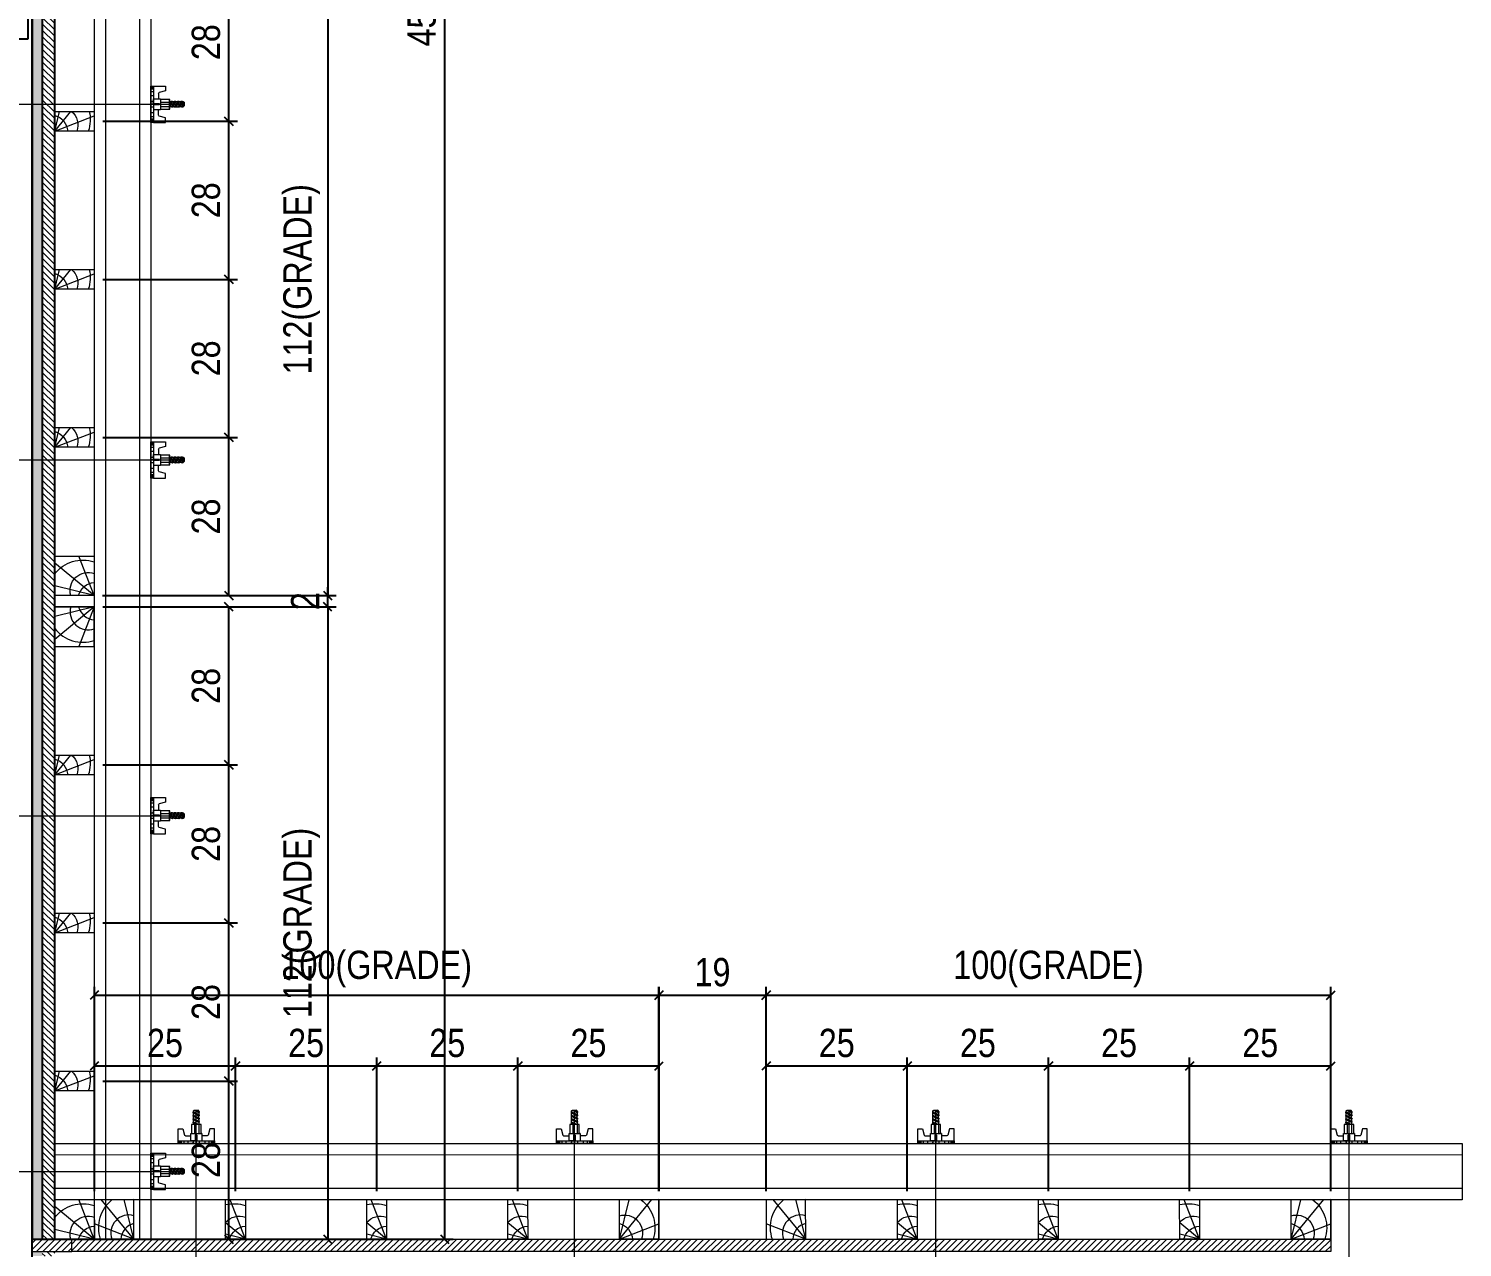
# Model space of a CAD drawing. Extents: x 14400 to 27878, y -21631 to 6985.
# Drawn here: x 27370 to 27878, y -5446 to -5014 of the extents above; entities that cross this region are included whole.
import ezdxf

# ---------------------------------------------------------------- set-up
doc = ezdxf.new("R2010")
doc.units = 0
for name, color, linetype in [('CHAPA', 1, 'Continuous'), ('COTA', 241, 'Continuous'), ('F-PILARES-S', 170, 'Continuous'), ('MEIO_PONT', 93, 'Continuous'), ('SARRAFO', 251, 'Continuous')]:
    doc.layers.add(name, color=color, linetype=linetype)
for name, color, linetype, lineweight in [('Hachura', 251, 'Continuous', 9), ('Madeira', 126, 'Continuous', 18), ('Perfil Metálico', 224, 'Continuous', 18)]:
    doc.layers.add(name, color=color, linetype=linetype, lineweight=lineweight)
doc.styles.add('COTA TECNICA 2X', font='techl___.ttf', dxfattribs={"height": 10})
doc.styles.add('ROMANS', font='romans.shx')
doc.dimstyles.new('Cota Seção interna', dxfattribs={"dimtxt": 7, "dimasz": 6, "dimexe": 0.18, "dimexo": 2, "dimgap": -4, "dimtad": 3, "dimdec": 1, "dimlfac": 0.5, "dimzin": 12, "dimdsep": 46, "dimtxsty": 'ROMANS', "dimblk": 'ARCHTICK', "dimcen": 0.09, "dimse1": 1, "dimse2": 1, "dimsd1": 1, "dimsd2": 1, "dimclrd": 180, "dimclre": 5, "dimclrt": 1, "dimadec": 0, "dimazin": 3, "dimtfac": 1, "dimtdec": 1, "dimtofl": 0, "dimtmove": 0, "dimatfit": 3, "dimldrblk": 'ARCHTICK', "dimfxl": 1, "dimtolj": 1, "dimtzin": 0, "dimarcsym": 0})
doc.dimstyles.new('SECAO PILAR', dxfattribs={"dimtxt": 10, "dimasz": 3, "dimexe": 3, "dimexo": 3, "dimgap": 3, "dimtad": 1, "dimdec": 1, "dimlfac": 0.5, "dimzin": 12, "dimdsep": 46, "dimtxsty": 'COTA TECNICA 2X', "dimblk1": 'OBLIQUE', "dimblk2": 'OBLIQUE', "dimsah": 1, "dimcen": 0.9, "dimclrd": 256, "dimclre": 256, "dimclrt": 256, "dimadec": 1, "dimazin": 3, "dimtfac": 1, "dimtdec": 1, "dimtmove": 0, "dimatfit": 3, "dimfxl": 1, "dimtolj": 1, "dimtzin": 12, "dimarcsym": 0})

# ---------------------------------------------------------------- blocks, each defined once
blk = doc.blocks.new('*D458')
at = {"layer": 'COTA', "color": 180, "lineweight": -2, "transparency": 16777216}
for p, q in [((27369.97, -4992.08), (27354.97, -4992.08)), ((27354.97, -4992.08), (27354.97, -5018.08)), ((27369.97, -5018.08), (27369.97, -4992.08)), ((27354.97, -5018.08), (27369.97, -5018.08))]:
    blk.add_line(p, q, dxfattribs=at)
at = {"layer": 'Defpoints', "color": 0, "transparency": 16777216}
for p in [(27371.42, -4557.28), (27371.42, -5451.28), (27373.97, -5451.28)]:
    blk.add_point(p, dxfattribs=at)
at = {"layer": 'COTA', "color": 1, "transparency": 16777216, "insert": (27362.47, -5005.08), "char_height": 7, "attachment_point": 5, "rotation": 90, "style": 'ROMANS'}
blk.add_mtext('\\A1;447', dxfattribs=at)
blk = doc.blocks.new('_ArchTick')
at = {"color": 0, "linetype": 'ByBlock', "const_width": 0.15}
blk.add_lwpolyline([(-0.5, -0.5), (0.5, 0.5)], dxfattribs=at)
blk = doc.blocks.new('_Oblique')
at = {"color": 0, "linetype": 'ByBlock', "lineweight": -2}
blk.add_line((-0.5, -0.5), (0.5, 0.5), dxfattribs=at)
blk = doc.blocks.new('*D483')
at = {"layer": 'COTA', "linetype": 'ByBlock', "lineweight": -2, "transparency": 16777216}
for p, q in [((27378.02, -4535.28), (27520.54, -4535.28)), ((27517.54, -4535.28), (27517.54, -5443.28)), ((27374.42, -5443.28), (27520.54, -5443.28))]:
    blk.add_line(p, q, dxfattribs=at)
at = {"layer": 'Defpoints', "color": 0, "linetype": 'ByBlock', "transparency": 16777216}
for p in [(27375.02, -4535.28), (27371.42, -5443.28), (27517.54, -5443.28)]:
    blk.add_point(p, dxfattribs=at)
at = {"layer": 'COTA', "linetype": 'ByBlock', "lineweight": -2, "transparency": 16777216, "xscale": 3, "yscale": 3, "zscale": 3}
for p, rotation in [((27517.54, -4535.28), 90), ((27517.54, -5443.28), 270)]:
    blk.add_blockref('_Oblique', p, dxfattribs=dict(at, rotation=rotation))
at = {"layer": 'COTA', "linetype": 'ByBlock', "transparency": 16777216, "insert": (27509.43, -4989.28), "char_height": 10, "attachment_point": 5, "rotation": 90, "style": 'COTA TECNICA 2X'}
blk.add_mtext('\\A1;454 PAINEL', dxfattribs=at)
blk = doc.blocks.new('PONTALETE')
at = {"layer": 'Madeira'}
for q in [(2.71, 7), (7, 5.76), (7, 1.74)]:
    blk.add_line((0, 0), q, dxfattribs=at)
blk.add_lwpolyline([(0, 0), (7, 0), (7, 7), (0, 7)], close=True, dxfattribs=at)
for centre, radius, start, end in [((2.04, 0.06), 6.23, 37.2818, 109.0913), ((1.09, 0.9), 3.19, 343.603, 109.9847), ((-0.21, -0.78), 3.09, 14.6322, 86.0383)]:
    blk.add_arc(centre, radius, start, end, dxfattribs=at)
blk = doc.blocks.new('*D510')
at = {"layer": 'COTA', "lineweight": -2, "transparency": 16777216}
for p, q in [((27396.4, -5219.28), (27479.11, -5219.28)), ((27476.11, -5219.28), (27476.11, -5443.28)), ((27396.43, -5443.28), (27479.11, -5443.28))]:
    blk.add_line(p, q, dxfattribs=at)
at = {"layer": 'Defpoints', "color": 0, "transparency": 16777216}
for p in [(27393.4, -5219.28), (27393.43, -5443.28), (27476.11, -5443.28)]:
    blk.add_point(p, dxfattribs=at)
at = {"layer": 'COTA', "lineweight": -2, "transparency": 16777216, "xscale": 3, "yscale": 3, "zscale": 3}
for p, rotation in [((27476.11, -5219.28), 90), ((27476.11, -5443.28), 270)]:
    blk.add_blockref('_Oblique', p, dxfattribs=dict(at, rotation=rotation))
at = {"layer": 'COTA', "transparency": 16777216, "insert": (27466.89, -5331.28), "char_height": 10, "attachment_point": 5, "rotation": 90, "style": 'COTA TECNICA 2X'}
blk.add_mtext('\\A1;112(GRADE)', dxfattribs=at)
blk = doc.blocks.new('*D511')
at = {"layer": 'COTA', "lineweight": -2, "transparency": 16777216}
for p, q in [((27396.42, -5219.28), (27444.11, -5219.28)), ((27441.11, -5275.28), (27441.11, -5219.28)), ((27396.42, -5275.28), (27444.11, -5275.28))]:
    blk.add_line(p, q, dxfattribs=at)
at = {"layer": 'Defpoints', "color": 0, "transparency": 16777216}
for p in [(27393.42, -5219.28), (27441.11, -5219.28), (27393.42, -5275.28)]:
    blk.add_point(p, dxfattribs=at)
at = {"layer": 'COTA', "lineweight": -2, "transparency": 16777216, "xscale": 3, "yscale": 3, "zscale": 3}
for p, rotation in [((27441.11, -5219.28), 90), ((27441.11, -5275.28), 270)]:
    blk.add_blockref('_Oblique', p, dxfattribs=dict(at, rotation=rotation))
at = {"layer": 'COTA', "transparency": 16777216, "insert": (27433.02, -5247.28), "char_height": 10, "attachment_point": 5, "rotation": 90, "style": 'COTA TECNICA 2X'}
blk.add_mtext('\\A1;28', dxfattribs=at)
blk = doc.blocks.new('MEIO PONTALETE')
at = {"layer": 'Madeira'}
for q in [(2.71, 7), (3.5, 2.88), (3.5, 0.87)]:
    blk.add_line((0, 0), q, dxfattribs=at)
blk.add_lwpolyline([(0, 0), (3.5, 0), (3.5, 7), (0, 7)], close=True, dxfattribs=at)
for centre, radius, start, end in [((2.04, 0.06), 6.23, 76.4499, 109.0913), ((1.09, 0.9), 3.19, 40.9063, 109.9847), ((-0.21, -0.78), 3.09, 14.6322, 86.0383)]:
    blk.add_arc(centre, radius, start, end, dxfattribs=at)
blk = doc.blocks.new('*D507')
at = {"layer": 'COTA', "lineweight": -2, "transparency": 16777216}
for p, q in [((27396.42, -5275.28), (27444.11, -5275.28)), ((27441.11, -5331.28), (27441.11, -5275.28)), ((27396.42, -5331.28), (27444.11, -5331.28))]:
    blk.add_line(p, q, dxfattribs=at)
at = {"layer": 'Defpoints', "color": 0, "transparency": 16777216}
for p in [(27393.42, -5275.28), (27441.11, -5275.28), (27393.42, -5331.28)]:
    blk.add_point(p, dxfattribs=at)
at = {"layer": 'COTA', "lineweight": -2, "transparency": 16777216, "xscale": 3, "yscale": 3, "zscale": 3}
for p, rotation in [((27441.11, -5275.28), 90), ((27441.11, -5331.28), 270)]:
    blk.add_blockref('_Oblique', p, dxfattribs=dict(at, rotation=rotation))
at = {"layer": 'COTA', "transparency": 16777216, "insert": (27433.02, -5303.28), "char_height": 10, "attachment_point": 5, "rotation": 90, "style": 'COTA TECNICA 2X'}
blk.add_mtext('\\A1;28', dxfattribs=at)
blk = doc.blocks.new('*D508')
at = {"layer": 'COTA', "lineweight": -2, "transparency": 16777216}
for p, q in [((27396.42, -5387.28), (27444.11, -5387.28)), ((27441.11, -5443.28), (27441.11, -5387.28)), ((27396.39, -5443.28), (27444.11, -5443.28))]:
    blk.add_line(p, q, dxfattribs=at)
at = {"layer": 'Defpoints', "color": 0, "transparency": 16777216}
for p in [(27393.42, -5387.28), (27441.11, -5387.28), (27393.39, -5443.28)]:
    blk.add_point(p, dxfattribs=at)
at = {"layer": 'COTA', "lineweight": -2, "transparency": 16777216, "xscale": 3, "yscale": 3, "zscale": 3}
for p, rotation in [((27441.11, -5387.28), 90), ((27441.11, -5443.28), 270)]:
    blk.add_blockref('_Oblique', p, dxfattribs=dict(at, rotation=rotation))
at = {"layer": 'COTA', "transparency": 16777216, "insert": (27433.02, -5415.28), "char_height": 10, "attachment_point": 5, "rotation": 90, "style": 'COTA TECNICA 2X'}
blk.add_mtext('\\A1;28', dxfattribs=at)
blk = doc.blocks.new('*D509')
at = {"layer": 'COTA', "lineweight": -2, "transparency": 16777216}
for p, q in [((27396.42, -5331.28), (27444.11, -5331.28)), ((27441.11, -5387.28), (27441.11, -5331.28)), ((27396.42, -5387.28), (27444.11, -5387.28))]:
    blk.add_line(p, q, dxfattribs=at)
at = {"layer": 'Defpoints', "color": 0, "transparency": 16777216}
for p in [(27393.42, -5331.28), (27441.11, -5331.28), (27393.42, -5387.28)]:
    blk.add_point(p, dxfattribs=at)
at = {"layer": 'COTA', "lineweight": -2, "transparency": 16777216, "xscale": 3, "yscale": 3, "zscale": 3}
for p, rotation in [((27441.11, -5331.28), 90), ((27441.11, -5387.28), 270)]:
    blk.add_blockref('_Oblique', p, dxfattribs=dict(at, rotation=rotation))
at = {"layer": 'COTA', "transparency": 16777216, "insert": (27433.02, -5359.28), "char_height": 10, "attachment_point": 5, "rotation": 90, "style": 'COTA TECNICA 2X'}
blk.add_mtext('\\A1;28', dxfattribs=at)
blk = doc.blocks.new('*D512')
at = {"layer": 'COTA', "lineweight": -2, "transparency": 16777216}
for p, q in [((27396.4, -4991.28), (27479.11, -4991.28)), ((27476.11, -4991.28), (27476.11, -5215.28)), ((27396.43, -5215.28), (27479.11, -5215.28))]:
    blk.add_line(p, q, dxfattribs=at)
at = {"layer": 'Defpoints', "color": 0, "transparency": 16777216}
for p in [(27393.4, -4991.28), (27393.43, -5215.28), (27476.11, -5215.28)]:
    blk.add_point(p, dxfattribs=at)
at = {"layer": 'COTA', "lineweight": -2, "transparency": 16777216, "xscale": 3, "yscale": 3, "zscale": 3}
for p, rotation in [((27476.11, -4991.28), 90), ((27476.11, -5215.28), 270)]:
    blk.add_blockref('_Oblique', p, dxfattribs=dict(at, rotation=rotation))
at = {"layer": 'COTA', "transparency": 16777216, "insert": (27466.89, -5103.28), "char_height": 10, "attachment_point": 5, "rotation": 90, "style": 'COTA TECNICA 2X'}
blk.add_mtext('\\A1;112(GRADE)', dxfattribs=at)
blk = doc.blocks.new('*D513')
at = {"layer": 'COTA', "lineweight": -2, "transparency": 16777216}
for p, q in [((27396.42, -4991.28), (27444.11, -4991.28)), ((27441.11, -5047.28), (27441.11, -4991.28)), ((27396.42, -5047.28), (27444.11, -5047.28))]:
    blk.add_line(p, q, dxfattribs=at)
at = {"layer": 'Defpoints', "color": 0, "transparency": 16777216}
for p in [(27393.42, -4991.28), (27441.11, -4991.28), (27393.42, -5047.28)]:
    blk.add_point(p, dxfattribs=at)
at = {"layer": 'COTA', "lineweight": -2, "transparency": 16777216, "xscale": 3, "yscale": 3, "zscale": 3}
for p, rotation in [((27441.11, -4991.28), 90), ((27441.11, -5047.28), 270)]:
    blk.add_blockref('_Oblique', p, dxfattribs=dict(at, rotation=rotation))
at = {"layer": 'COTA', "transparency": 16777216, "insert": (27433.02, -5019.28), "char_height": 10, "attachment_point": 5, "rotation": 90, "style": 'COTA TECNICA 2X'}
blk.add_mtext('\\A1;28', dxfattribs=at)
blk = doc.blocks.new('*D514')
at = {"layer": 'COTA', "lineweight": -2, "transparency": 16777216}
for p, q in [((27396.42, -5047.28), (27444.11, -5047.28)), ((27441.11, -5103.28), (27441.11, -5047.28)), ((27396.42, -5103.28), (27444.11, -5103.28))]:
    blk.add_line(p, q, dxfattribs=at)
at = {"layer": 'Defpoints', "color": 0, "transparency": 16777216}
for p in [(27393.42, -5047.28), (27441.11, -5047.28), (27393.42, -5103.28)]:
    blk.add_point(p, dxfattribs=at)
at = {"layer": 'COTA', "lineweight": -2, "transparency": 16777216, "xscale": 3, "yscale": 3, "zscale": 3}
for p, rotation in [((27441.11, -5047.28), 90), ((27441.11, -5103.28), 270)]:
    blk.add_blockref('_Oblique', p, dxfattribs=dict(at, rotation=rotation))
at = {"layer": 'COTA', "transparency": 16777216, "insert": (27433.02, -5075.28), "char_height": 10, "attachment_point": 5, "rotation": 90, "style": 'COTA TECNICA 2X'}
blk.add_mtext('\\A1;28', dxfattribs=at)
blk = doc.blocks.new('*D515')
at = {"layer": 'COTA', "lineweight": -2, "transparency": 16777216}
for p, q in [((27396.42, -5159.28), (27444.11, -5159.28)), ((27441.11, -5215.28), (27441.11, -5159.28)), ((27396.39, -5215.28), (27444.11, -5215.28))]:
    blk.add_line(p, q, dxfattribs=at)
at = {"layer": 'Defpoints', "color": 0, "transparency": 16777216}
for p in [(27393.42, -5159.28), (27441.11, -5159.28), (27393.39, -5215.28)]:
    blk.add_point(p, dxfattribs=at)
at = {"layer": 'COTA', "lineweight": -2, "transparency": 16777216, "xscale": 3, "yscale": 3, "zscale": 3}
for p, rotation in [((27441.11, -5159.28), 90), ((27441.11, -5215.28), 270)]:
    blk.add_blockref('_Oblique', p, dxfattribs=dict(at, rotation=rotation))
at = {"layer": 'COTA', "transparency": 16777216, "insert": (27433.02, -5187.28), "char_height": 10, "attachment_point": 5, "rotation": 90, "style": 'COTA TECNICA 2X'}
blk.add_mtext('\\A1;28', dxfattribs=at)
blk = doc.blocks.new('*D516')
at = {"layer": 'COTA', "lineweight": -2, "transparency": 16777216}
for p, q in [((27396.42, -5103.28), (27444.11, -5103.28)), ((27441.11, -5159.28), (27441.11, -5103.28)), ((27396.42, -5159.28), (27444.11, -5159.28))]:
    blk.add_line(p, q, dxfattribs=at)
at = {"layer": 'Defpoints', "color": 0, "transparency": 16777216}
for p in [(27393.42, -5103.28), (27441.11, -5103.28), (27393.42, -5159.28)]:
    blk.add_point(p, dxfattribs=at)
at = {"layer": 'COTA', "lineweight": -2, "transparency": 16777216, "xscale": 3, "yscale": 3, "zscale": 3}
for p, rotation in [((27441.11, -5103.28), 90), ((27441.11, -5159.28), 270)]:
    blk.add_blockref('_Oblique', p, dxfattribs=dict(at, rotation=rotation))
at = {"layer": 'COTA', "transparency": 16777216, "insert": (27433.02, -5131.28), "char_height": 10, "attachment_point": 5, "rotation": 90, "style": 'COTA TECNICA 2X'}
blk.add_mtext('\\A1;28', dxfattribs=at)
blk = doc.blocks.new('*D524')
at = {"layer": 'COTA', "lineweight": -2, "transparency": 16777216}
for p, q in [((27396.42, -5215.28), (27479.11, -5215.28)), ((27476.11, -5215.28), (27476.11, -5212.28)), ((27476.11, -5219.28), (27476.11, -5215.28)), ((27396.42, -5219.28), (27479.11, -5219.28)), ((27476.11, -5219.28), (27476.11, -5222.28))]:
    blk.add_line(p, q, dxfattribs=at)
at = {"layer": 'Defpoints', "color": 0, "transparency": 16777216}
for p in [(27393.42, -5215.28), (27476.11, -5215.28), (27393.42, -5219.28)]:
    blk.add_point(p, dxfattribs=at)
at = {"layer": 'COTA', "lineweight": -2, "transparency": 16777216, "xscale": 3, "yscale": 3, "zscale": 3}
for p, rotation in [((27476.11, -5215.28), 270), ((27476.11, -5219.28), 90)]:
    blk.add_blockref('_Oblique', p, dxfattribs=dict(at, rotation=rotation))
at = {"layer": 'COTA', "transparency": 16777216, "insert": (27468.11, -5217.28), "char_height": 10, "attachment_point": 5, "rotation": 90, "style": 'COTA TECNICA 2X'}
blk.add_mtext('\\A1;2', dxfattribs=at)
blk = doc.blocks.new('*D525')
at = {"layer": 'COTA', "lineweight": -2, "transparency": 16777216}
for p, q in [((27781.43, -5426.32), (27781.43, -5378.94)), ((27831.45, -5381.94), (27781.43, -5381.94)), ((27831.45, -5426.32), (27831.45, -5378.94))]:
    blk.add_line(p, q, dxfattribs=at)
at = {"layer": 'Defpoints', "color": 0, "transparency": 16777216}
for p in [(27781.43, -5381.94), (27781.43, -5429.32), (27831.45, -5429.32)]:
    blk.add_point(p, dxfattribs=at)
at = {"layer": 'COTA', "lineweight": -2, "transparency": 16777216, "xscale": 3, "yscale": 3, "zscale": 3, "rotation": 180}
blk.add_blockref('_Oblique', (27781.43, -5381.94), dxfattribs=at)
at = {"layer": 'COTA', "lineweight": -2, "transparency": 16777216, "xscale": 3, "yscale": 3, "zscale": 3}
blk.add_blockref('_Oblique', (27831.45, -5381.94), dxfattribs=at)
at = {"layer": 'COTA', "transparency": 16777216, "insert": (27806.44, -5373.83), "char_height": 10, "attachment_point": 5, "style": 'COTA TECNICA 2X'}
blk.add_mtext('\\A1;25', dxfattribs=at)
blk = doc.blocks.new('*D526')
at = {"layer": 'COTA', "lineweight": -2, "transparency": 16777216}
for p, q in [((27731.43, -5426.32), (27731.43, -5378.94)), ((27781.43, -5381.94), (27731.43, -5381.94)), ((27781.43, -5426.32), (27781.43, -5378.94))]:
    blk.add_line(p, q, dxfattribs=at)
at = {"layer": 'Defpoints', "color": 0, "transparency": 16777216}
for p in [(27731.43, -5381.94), (27731.43, -5429.32), (27781.43, -5429.32)]:
    blk.add_point(p, dxfattribs=at)
at = {"layer": 'COTA', "lineweight": -2, "transparency": 16777216, "xscale": 3, "yscale": 3, "zscale": 3, "rotation": 180}
blk.add_blockref('_Oblique', (27731.43, -5381.94), dxfattribs=at)
at = {"layer": 'COTA', "lineweight": -2, "transparency": 16777216, "xscale": 3, "yscale": 3, "zscale": 3}
blk.add_blockref('_Oblique', (27781.43, -5381.94), dxfattribs=at)
at = {"layer": 'COTA', "transparency": 16777216, "insert": (27756.43, -5373.83), "char_height": 10, "attachment_point": 5, "style": 'COTA TECNICA 2X'}
blk.add_mtext('\\A1;25', dxfattribs=at)
blk = doc.blocks.new('*D527')
at = {"layer": 'COTA', "lineweight": -2, "transparency": 16777216}
for p, q in [((27681.43, -5426.32), (27681.43, -5378.94)), ((27731.43, -5381.94), (27681.43, -5381.94)), ((27731.43, -5426.32), (27731.43, -5378.94))]:
    blk.add_line(p, q, dxfattribs=at)
at = {"layer": 'Defpoints', "color": 0, "transparency": 16777216}
for p in [(27681.43, -5381.94), (27681.43, -5429.32), (27731.43, -5429.32)]:
    blk.add_point(p, dxfattribs=at)
at = {"layer": 'COTA', "lineweight": -2, "transparency": 16777216, "xscale": 3, "yscale": 3, "zscale": 3, "rotation": 180}
blk.add_blockref('_Oblique', (27681.43, -5381.94), dxfattribs=at)
at = {"layer": 'COTA', "lineweight": -2, "transparency": 16777216, "xscale": 3, "yscale": 3, "zscale": 3}
blk.add_blockref('_Oblique', (27731.43, -5381.94), dxfattribs=at)
at = {"layer": 'COTA', "transparency": 16777216, "insert": (27706.43, -5373.83), "char_height": 10, "attachment_point": 5, "style": 'COTA TECNICA 2X'}
blk.add_mtext('\\A1;25', dxfattribs=at)
blk = doc.blocks.new('*D528')
at = {"layer": 'COTA', "lineweight": -2, "transparency": 16777216}
for p, q in [((27631.44, -5426.3), (27631.44, -5353.84)), ((27631.44, -5356.84), (27831.45, -5356.84)), ((27831.45, -5426.32), (27831.45, -5353.84))]:
    blk.add_line(p, q, dxfattribs=at)
at = {"layer": 'Defpoints', "color": 0, "transparency": 16777216}
for p in [(27831.45, -5356.84), (27631.44, -5429.3), (27831.45, -5429.32)]:
    blk.add_point(p, dxfattribs=at)
at = {"layer": 'COTA', "lineweight": -2, "transparency": 16777216, "xscale": 3, "yscale": 3, "zscale": 3, "rotation": 180}
blk.add_blockref('_Oblique', (27631.44, -5356.84), dxfattribs=at)
at = {"layer": 'COTA', "lineweight": -2, "transparency": 16777216, "xscale": 3, "yscale": 3, "zscale": 3}
blk.add_blockref('_Oblique', (27831.45, -5356.84), dxfattribs=at)
at = {"layer": 'COTA', "transparency": 16777216, "insert": (27731.45, -5347.61), "char_height": 10, "attachment_point": 5, "style": 'COTA TECNICA 2X'}
blk.add_mtext('\\A1;100(GRADE)', dxfattribs=at)
blk = doc.blocks.new('*D529')
at = {"layer": 'COTA', "lineweight": -2, "transparency": 16777216}
for p, q in [((27631.44, -5426.26), (27631.44, -5378.94)), ((27681.43, -5381.94), (27631.44, -5381.94)), ((27681.43, -5426.32), (27681.43, -5378.94))]:
    blk.add_line(p, q, dxfattribs=at)
at = {"layer": 'Defpoints', "color": 0, "transparency": 16777216}
for p in [(27631.44, -5381.94), (27631.44, -5429.26), (27681.43, -5429.32)]:
    blk.add_point(p, dxfattribs=at)
at = {"layer": 'COTA', "lineweight": -2, "transparency": 16777216, "xscale": 3, "yscale": 3, "zscale": 3, "rotation": 180}
blk.add_blockref('_Oblique', (27631.44, -5381.94), dxfattribs=at)
at = {"layer": 'COTA', "lineweight": -2, "transparency": 16777216, "xscale": 3, "yscale": 3, "zscale": 3}
blk.add_blockref('_Oblique', (27681.43, -5381.94), dxfattribs=at)
at = {"layer": 'COTA', "transparency": 16777216, "insert": (27656.44, -5373.83), "char_height": 10, "attachment_point": 5, "style": 'COTA TECNICA 2X'}
blk.add_mtext('\\A1;25', dxfattribs=at)
blk = doc.blocks.new('*D530')
at = {"layer": 'COTA', "lineweight": -2, "transparency": 16777216}
for p, q in [((27543.47, -5426.32), (27543.47, -5378.94)), ((27593.49, -5381.94), (27543.47, -5381.94)), ((27593.49, -5426.32), (27593.49, -5378.94))]:
    blk.add_line(p, q, dxfattribs=at)
at = {"layer": 'Defpoints', "color": 0, "transparency": 16777216}
for p in [(27543.47, -5381.94), (27543.47, -5429.32), (27593.49, -5429.32)]:
    blk.add_point(p, dxfattribs=at)
at = {"layer": 'COTA', "lineweight": -2, "transparency": 16777216, "xscale": 3, "yscale": 3, "zscale": 3, "rotation": 180}
blk.add_blockref('_Oblique', (27543.47, -5381.94), dxfattribs=at)
at = {"layer": 'COTA', "lineweight": -2, "transparency": 16777216, "xscale": 3, "yscale": 3, "zscale": 3}
blk.add_blockref('_Oblique', (27593.49, -5381.94), dxfattribs=at)
at = {"layer": 'COTA', "transparency": 16777216, "insert": (27568.48, -5373.83), "char_height": 10, "attachment_point": 5, "style": 'COTA TECNICA 2X'}
blk.add_mtext('\\A1;25', dxfattribs=at)
blk = doc.blocks.new('*D531')
at = {"layer": 'COTA', "lineweight": -2, "transparency": 16777216}
for p, q in [((27493.47, -5426.32), (27493.47, -5378.94)), ((27543.47, -5381.94), (27493.47, -5381.94)), ((27543.47, -5426.32), (27543.47, -5378.94))]:
    blk.add_line(p, q, dxfattribs=at)
at = {"layer": 'Defpoints', "color": 0, "transparency": 16777216}
for p in [(27493.47, -5381.94), (27493.47, -5429.32), (27543.47, -5429.32)]:
    blk.add_point(p, dxfattribs=at)
at = {"layer": 'COTA', "lineweight": -2, "transparency": 16777216, "xscale": 3, "yscale": 3, "zscale": 3, "rotation": 180}
blk.add_blockref('_Oblique', (27493.47, -5381.94), dxfattribs=at)
at = {"layer": 'COTA', "lineweight": -2, "transparency": 16777216, "xscale": 3, "yscale": 3, "zscale": 3}
blk.add_blockref('_Oblique', (27543.47, -5381.94), dxfattribs=at)
at = {"layer": 'COTA', "transparency": 16777216, "insert": (27518.47, -5373.83), "char_height": 10, "attachment_point": 5, "style": 'COTA TECNICA 2X'}
blk.add_mtext('\\A1;25', dxfattribs=at)
blk = doc.blocks.new('*D532')
at = {"layer": 'COTA', "lineweight": -2, "transparency": 16777216}
for p, q in [((27443.47, -5426.32), (27443.47, -5378.94)), ((27493.47, -5381.94), (27443.47, -5381.94)), ((27493.47, -5426.32), (27493.47, -5378.94))]:
    blk.add_line(p, q, dxfattribs=at)
at = {"layer": 'Defpoints', "color": 0, "transparency": 16777216}
for p in [(27443.47, -5381.94), (27443.47, -5429.32), (27493.47, -5429.32)]:
    blk.add_point(p, dxfattribs=at)
at = {"layer": 'COTA', "lineweight": -2, "transparency": 16777216, "xscale": 3, "yscale": 3, "zscale": 3, "rotation": 180}
blk.add_blockref('_Oblique', (27443.47, -5381.94), dxfattribs=at)
at = {"layer": 'COTA', "lineweight": -2, "transparency": 16777216, "xscale": 3, "yscale": 3, "zscale": 3}
blk.add_blockref('_Oblique', (27493.47, -5381.94), dxfattribs=at)
at = {"layer": 'COTA', "transparency": 16777216, "insert": (27468.47, -5373.83), "char_height": 10, "attachment_point": 5, "style": 'COTA TECNICA 2X'}
blk.add_mtext('\\A1;25', dxfattribs=at)
blk = doc.blocks.new('*D533')
at = {"layer": 'COTA', "lineweight": -2, "transparency": 16777216}
for p, q in [((27393.48, -5426.3), (27393.48, -5353.84)), ((27393.48, -5356.84), (27593.49, -5356.84)), ((27593.49, -5426.32), (27593.49, -5353.84))]:
    blk.add_line(p, q, dxfattribs=at)
at = {"layer": 'Defpoints', "color": 0, "transparency": 16777216}
for p in [(27593.49, -5356.84), (27393.48, -5429.3), (27593.49, -5429.32)]:
    blk.add_point(p, dxfattribs=at)
at = {"layer": 'COTA', "lineweight": -2, "transparency": 16777216, "xscale": 3, "yscale": 3, "zscale": 3, "rotation": 180}
blk.add_blockref('_Oblique', (27393.48, -5356.84), dxfattribs=at)
at = {"layer": 'COTA', "lineweight": -2, "transparency": 16777216, "xscale": 3, "yscale": 3, "zscale": 3}
blk.add_blockref('_Oblique', (27593.49, -5356.84), dxfattribs=at)
at = {"layer": 'COTA', "transparency": 16777216, "insert": (27493.48, -5347.61), "char_height": 10, "attachment_point": 5, "style": 'COTA TECNICA 2X'}
blk.add_mtext('\\A1;100(GRADE)', dxfattribs=at)
blk = doc.blocks.new('*D534')
at = {"layer": 'COTA', "lineweight": -2, "transparency": 16777216}
for p, q in [((27393.48, -5426.26), (27393.48, -5378.94)), ((27443.47, -5381.94), (27393.48, -5381.94)), ((27443.47, -5426.32), (27443.47, -5378.94))]:
    blk.add_line(p, q, dxfattribs=at)
at = {"layer": 'Defpoints', "color": 0, "transparency": 16777216}
for p in [(27393.48, -5381.94), (27393.48, -5429.26), (27443.47, -5429.32)]:
    blk.add_point(p, dxfattribs=at)
at = {"layer": 'COTA', "lineweight": -2, "transparency": 16777216, "xscale": 3, "yscale": 3, "zscale": 3, "rotation": 180}
blk.add_blockref('_Oblique', (27393.48, -5381.94), dxfattribs=at)
at = {"layer": 'COTA', "lineweight": -2, "transparency": 16777216, "xscale": 3, "yscale": 3, "zscale": 3}
blk.add_blockref('_Oblique', (27443.47, -5381.94), dxfattribs=at)
at = {"layer": 'COTA', "transparency": 16777216, "insert": (27418.47, -5373.83), "char_height": 10, "attachment_point": 5, "style": 'COTA TECNICA 2X'}
blk.add_mtext('\\A1;25', dxfattribs=at)
blk = doc.blocks.new('*D535')
at = {"layer": 'COTA', "lineweight": -2, "transparency": 16777216}
for p, q in [((27593.44, -5426.28), (27593.44, -5353.84)), ((27593.44, -5356.84), (27631.41, -5356.84)), ((27631.41, -5426.29), (27631.41, -5353.84))]:
    blk.add_line(p, q, dxfattribs=at)
at = {"layer": 'Defpoints', "color": 0, "transparency": 16777216}
for p in [(27631.41, -5356.84), (27593.44, -5429.28), (27631.41, -5429.29)]:
    blk.add_point(p, dxfattribs=at)
at = {"layer": 'COTA', "lineweight": -2, "transparency": 16777216, "xscale": 3, "yscale": 3, "zscale": 3, "rotation": 180}
blk.add_blockref('_Oblique', (27593.44, -5356.84), dxfattribs=at)
at = {"layer": 'COTA', "lineweight": -2, "transparency": 16777216, "xscale": 3, "yscale": 3, "zscale": 3}
blk.add_blockref('_Oblique', (27631.41, -5356.84), dxfattribs=at)
at = {"layer": 'COTA', "transparency": 16777216, "insert": (27612.42, -5348.75), "char_height": 10, "attachment_point": 5, "style": 'COTA TECNICA 2X'}
blk.add_mtext('\\A1;19', dxfattribs=at)
blk = doc.blocks.new('C')
at = {"layer": 'Hachura', "color": 0}
for p, q in [((0, 3.22), (0, -3.22)), ((0.45, 3.22), (0, 3.22)), ((0.46, 3.16), (0, 3.16)), ((0.46, 3.05), (0, 3.05)), ((0.46, 2.88), (0, 2.88)), ((0, 2.75), (0, -1.16)), ((0.46, 2.65), (0, 2.65)), ((0.45, -3.23), (0.45, 3.22)), ((0.45, 3.22), (2.58, 3.22)), ((2.58, 3.22), (2.58, 2.39)), ((0.46, 2.23), (0, 2.23)), ((0.46, 1.51), (0, 1.51)), ((0.39, 0.49), (0.17, 0.49)), ((1.74, 0.97), (0.45, 0.97)), ((1.45, 0.1), (0.45, 0.1)), ((1.35, 1.94), (1.35, 0.96)), ((2.58, 2.39), (1.47, 2.09)), ((1.74, -0.97), (1.74, 0.97)), ((1.74, 0.97), (1.74, 0.84)), ((1.74, 0.97), (1.74, 0.84)), ((1.74, 0.84), (3.35, 0.84)), ((3.35, 0.45), (1.74, 0.45)), ((3.32, 0.84), (3.32, -0.84)), ((3.35, 0.84), (3.35, -0.84)), ((3.68, 0.45), (3.35, 0.45)), ((3.84, -0.52), (3.35, 0.45)), ((3.35, 0.06), (3.67, -0.57)), ((3.68, 0.45), (4.16, -0.52)), ((3.72, 0.5), (4.25, -0.57)), ((4.37, -0.55), (3.83, 0.53)), ((4.15, 0.45), (3.93, 0.45)), ((4.42, -0.52), (3.93, 0.45)), ((4.15, 0.45), (4.26, 0.45)), ((4.26, 0.45), (4.74, -0.52)), ((4.3, 0.5), (4.83, -0.57)), ((4.95, -0.55), (4.41, 0.53)), ((4.51, 0.45), (4.84, 0.45)), ((5, -0.52), (4.51, 0.45)), ((4.84, 0.45), (5.32, -0.52)), ((4.88, 0.5), (5.41, -0.57)), ((5.53, -0.55), (4.99, 0.53)), ((5.58, -0.52), (5.09, 0.45)), ((5.42, 0.45), (5.09, 0.45)), ((5.58, -0.52), (5.09, 0.45)), ((5.42, 0.45), (5.74, -0.19)), ((5.46, 0.5), (5.74, -0.07)), ((5.74, 0.19), (5.57, 0.53)), ((5.74, 0.32), (5.68, 0.45)), ((5.68, 0.45), (5.74, 0.45)), ((5.74, 0.45), (5.9, 0.29)), ((5.74, 0.45), (5.74, -0.52)), ((5.9, -0.36), (5.9, 0.29)), ((0.45, 0), (0, 0)), ((0.46, -1.52), (0, -1.52)), ((0.46, -2.23), (0, -2.23)), ((0.08, -0.48), (0.29, -0.48)), ((0.29, -0.48), (0.4, -0.48)), ((0.45, 0), (0.45, -0.97)), ((0.45, -0.16), (1.45, -0.16)), ((0.45, -0.65), (0.45, -0.32)), ((0.45, -3.23), (0.45, -0.65)), ((0.45, -0.97), (1.74, -0.97)), ((1.35, -1.94), (1.35, -0.97)), ((2.58, -2.39), (1.47, -2.1)), ((3.35, -0.32), (1.74, -0.32)), ((3.35, -0.84), (1.74, -0.84)), ((2.58, -3.23), (2.58, -2.39)), ((3.35, -0.07), (3.58, -0.52)), ((3.35, -0.52), (3.58, -0.52)), ((3.84, -0.52), (4.16, -0.52)), ((4.42, -0.52), (4.74, -0.52)), ((4.63, -0.52), (4.74, -0.52)), ((5, -0.52), (5.32, -0.52)), ((5.58, -0.52), (5.74, -0.52)), ((5.74, -0.52), (5.9, -0.36)), ((5.74, -0.52), (5.74, -0.52)), ((0.46, -2.65), (0, -2.65)), ((0.46, -2.88), (0, -2.88)), ((0.46, -3.05), (0, -3.05)), ((0.46, -3.16), (0, -3.16)), ((0, -3.22), (2.57, -3.22))]:
    blk.add_line(p, q, dxfattribs=at)
for centre, radius, start, end in [((1.52, 1.94), 0.161, 104.7436, 180), ((1.44, -0.03), 0.129, 272.695, 87.305), ((3.81, 0.39), 0.143, 25.5688, 154.4312), ((4.39, 0.39), 0.143, 25.5688, 154.4312), ((4.97, 0.39), 0.143, 25.5688, 154.4312), ((5.55, 0.39), 0.143, 25.5688, 154.4312), ((0.17, -0.37), 0.174, 221.744, 317.8592), ((1.52, -1.94), 0.161, 180, 255.2564), ((3.71, -0.4), 0.174, 222.1408, 318.256), ((4.29, -0.4), 0.174, 222.1408, 318.256), ((4.87, -0.4), 0.174, 222.1408, 318.256), ((5.45, -0.4), 0.174, 222.1408, 318.256), ((5.61, -0.4), 0.174, 317.8592, 318.256)]:
    blk.add_arc(centre, radius, start, end, dxfattribs=at)

msp = doc.modelspace()

# ---------------------------------------------------------------- hatches: boundary and pattern name
at = {"layer": 'Hachura'}
h = msp.add_hatch(color=256, dxfattribs=at)
h.dxf.hatch_style = 1
h.paths.add_polyline_path([(27371.418, -5443.284), (27375.018, -5443.284), (27375.018, -4535.284), (27371.418, -4535.284)])
h.paths.add_polyline_path([(27375.018, -5447.684), (27371.418, -5447.684), (27371.418, -5449.284), (27375.018, -5449.284)])
h = msp.add_hatch(dxfattribs=at)
h.set_pattern_fill('ANSI31', color=256, scale=0.5, angle=270, style=0)
h.set_pattern_definition([(315, (50040.2685, -14034.7629), (1.12253202, 1.12253202), [])])
h.paths.add_polyline_path([(27375.018, -5443.284), (27379.418, -5443.284), (27379.418, -4535.284), (27375.018, -4535.284)])
h.paths.add_polyline_path([(27379.418, -5447.684), (27375.018, -5447.684), (27375.018, -5449.284), (27379.418, -5449.284)])
h = msp.add_hatch(dxfattribs=at)
h.set_pattern_fill('ANSI31', color=256, scale=0.5, angle=360, style=0)
h.paths.add_polyline_path([(27385.418, -5443.284), (27371.418, -5443.284), (27371.418, -5447.684), (27385.418, -5447.684)])
h = msp.add_hatch(dxfattribs=at)
h.set_pattern_fill('ANSI31', color=256, scale=0.5, angle=360, style=0)
h.set_pattern_definition([(45, (34219.5506, -3642.0463), (-1.122532, 1.122532), [])])
h.paths.add_polyline_path([(27385.418, -5447.684), (27385.418, -5443.284), (27831.418, -5443.241), (27831.418, -5447.684)])

# ---------------------------------------------------------------- linework, layer by layer
at = {"layer": 'CHAPA'}
msp.add_lwpolyline([(27375.018, -4535.284), (27375.018, -5443.284)], dxfattribs=at)
at = {"layer": 'F-PILARES-S', "linetype": 'Continuous'}
msp.add_lwpolyline([(27321.418, -5499.284), (27809.418, -5499.284), (27809.418, -5451.284), (27371.418, -5451.284), (27371.418, -4557.284), (27321.418, -4557.284), (27321.418, -5499.284)], dxfattribs=at)
at = {"layer": 'Hachura'}
for p, q in [((27267.898, -5041.265), (27424.939, -5041.265)), ((27267.898, -5167.265), (27424.939, -5167.265)), ((27267.898, -5293.265), (27424.939, -5293.265)), ((27429.563, -5552.026), (27429.556, -5397.864)), ((27563.563, -5552.026), (27563.556, -5397.864)), ((27691.563, -5552.026), (27691.556, -5397.864)), ((27837.91, -5552.026), (27837.903, -5397.864)), ((27267.898, -5419.265), (27424.939, -5419.265))]:
    msp.add_line(p, q, dxfattribs=at)
for points in [[(27385.418, -5443.284), (27371.418, -5443.284), (27371.418, -5447.684), (27385.418, -5447.684)], [(27831.418, -5447.684), (27385.418, -5447.684), (27385.418, -5443.284), (27831.418, -5443.284)]]:
    msp.add_lwpolyline(points, close=True, dxfattribs=at)
at = {"layer": 'Madeira'}
for points in [[(27379.418, -4991.283), (27393.418, -4991.283), (27393.418, -5215.283), (27379.418, -5215.283)], [(27379.418, -5219.284), (27393.418, -5219.284), (27393.418, -5443.284), (27379.418, -5443.284)], [(27593.454, -5443.284), (27593.438, -5429.284), (27393.445, -5429.286), (27393.461, -5443.286)], [(27831.418, -5443.284), (27831.403, -5429.284), (27631.41, -5429.286), (27631.425, -5443.286)]]:
    msp.add_lwpolyline(points, close=True, dxfattribs=at)
at = {"layer": 'Perfil Metálico'}
for points in [[(27393.461, -4478.633), (27413.461, -4478.633), (27413.461, -5443.284), (27393.461, -5443.284)], [(27878.034, -5409.342), (27878.034, -5429.342), (27379.419, -5429.348), (27379.419, -5409.348)]]:
    msp.add_lwpolyline(points, close=True, dxfattribs=at)
for points in [[(27397.461, -5443.284), (27397.461, -4478.633)], [(27409.461, -4478.633), (27409.461, -5443.284)], [(27379.419, -5413.348), (27878.034, -5413.342)], [(27878.034, -5425.342), (27379.419, -5425.348)]]:
    msp.add_lwpolyline(points, dxfattribs=at)
at = {"layer": 'SARRAFO'}
msp.add_line((27379.418, -5443.284), (27379.461, -4535.284), dxfattribs=at)
msp.add_lwpolyline([(27379.461, -4535.284), (27371.418, -4535.284), (27371.418, -5443.284), (27379.418, -5443.284)], dxfattribs=at)

# ---------------------------------------------------------------- block references
at = {"layer": 'Hachura', "linetype": 'Continuous', "xscale": -2, "yscale": 2, "zscale": 2}
for p, rotation in [((27413.461, -5041.275), 180), ((27413.461, -5167.275), 180), ((27413.461, -5293.275), 180), ((27429.563, -5409.342), 270), ((27563.563, -5409.342), 270), ((27691.563, -5409.342), 270), ((27837.911, -5409.342), 270), ((27413.461, -5419.275), 180)]:
    msp.add_blockref('C', p, dxfattribs=dict(at, rotation=rotation))
at = {"layer": 'Madeira'}
for name, p, xscale, yscale, zscale, rotation in [('PONTALETE', (27407.461, -5443.271), 2, 2, 2, 90.06291069689675), ('MEIO PONTALETE', (27446.954, -5443.282), -1.999999997962732, 1.999999997962732, 1.999999997962732, 0.06291069689670081), ('MEIO PONTALETE', (27496.954, -5443.282), -1.999999997962732, 1.999999997962732, 1.999999997962732, 0.06291069689670081), ('MEIO PONTALETE', (27546.954, -5443.282), -1.999999997962732, 1.999999997962732, 1.999999997962732, 0.06291069689670081), ('PONTALETE', (27579.454, -5443.29), -2, 2, 2, 270.0629106968967), ('PONTALETE', (27645.425, -5443.271), 2, 2, 2, 90.06291069689675), ('MEIO PONTALETE', (27684.918, -5443.282), -1.999999997962732, 1.999999997962732, 1.999999997962732, 0.06291069689670081), ('MEIO PONTALETE', (27734.918, -5443.282), -1.999999997962732, 1.999999997962732, 1.999999997962732, 0.06291069689670081), ('MEIO PONTALETE', (27784.918, -5443.282), -1.999999997962732, 1.999999997962732, 1.999999997962732, 0.06291069689670081), ('PONTALETE', (27817.418, -5443.29), -2, 2, 2, 270.0629106968967)]:
    msp.add_blockref(name, p, dxfattribs=dict(at, xscale=xscale, yscale=yscale, zscale=zscale, rotation=rotation))
at = {"layer": 'MEIO_PONT'}
for name, p, xscale, yscale, zscale, rotation in [('MEIO PONTALETE', (27379.418, -5050.783), -1.999999997962732, 1.999999997962732, 1.999999997962732, 270), ('MEIO PONTALETE', (27379.418, -5106.783), -1.999999997962732, 1.999999997962732, 1.999999997962732, 270), ('MEIO PONTALETE', (27379.418, -5162.783), -1.999999997962732, 1.999999997962732, 1.999999997962732, 270), ('PONTALETE', (27393.418, -5219.284), 2, 2, 2, 180), ('MEIO PONTALETE', (27379.418, -5278.784), -1.999999997962732, 1.999999997962732, 1.999999997962732, 270), ('MEIO PONTALETE', (27379.418, -5334.784), -1.999999997962732, 1.999999997962732, 1.999999997962732, 270), ('MEIO PONTALETE', (27379.418, -5390.784), -1.999999997962732, 1.999999997962732, 1.999999997962732, 270)]:
    msp.add_blockref(name, p, dxfattribs=dict(at, xscale=xscale, yscale=yscale, zscale=zscale, rotation=rotation))
at = {"layer": 'MEIO_PONT', "xscale": -2, "yscale": 2, "zscale": 2}
for p in [(27393.418, -5215.283), (27393.418, -5443.284)]:
    msp.add_blockref('PONTALETE', p, dxfattribs=at)

# ---------------------------------------------------------------- dimensions: what is measured, and where the dimension line sits
at = {"layer": 'COTA', "linetype": 'ByBlock'}
dim = msp.add_linear_dim(base=(27517.537, -5443.284), p1=(27375.018, -4535.284), p2=(27371.418, -5443.284), angle=270, text='<> PAINEL', dimstyle='SECAO PILAR', override={"dimtmove": 1}, dxfattribs=at)
dim.commit()
dim.dimension.update_dxf_attribs({"geometry": '*D483', "text_midpoint": (27509.427, -4989.284)})
at = {"layer": 'COTA'}
for base, p1, p2, dimstyle, picture, middle in [((27373.97, -5451.284), (27371.418, -4557.284), (27371.418, -5451.284), 'Cota Seção interna', '*D458', (27373.97, -5005.082)), ((27476.114, -5215.283), (27393.418, -5219.284), (27393.418, -5215.283), 'SECAO PILAR', '*D524', (27476.114, -5217.283))]:
    dim = msp.add_linear_dim(base=base, p1=p1, p2=p2, angle=90, dimstyle=dimstyle, dxfattribs=at)
    dim.commit()
    dim.dimension.update_dxf_attribs({"geometry": picture, "text_midpoint": middle, "dimtype": 160})
for base, p1, p2, angle, picture, middle in [((27476.114, -5215.283), (27393.405, -4991.281), (27393.43, -5215.283), 90, '*D512', (27466.893, -5103.282)), ((27476.114, -5443.284), (27393.405, -5219.281), (27393.43, -5443.284), 90, '*D510', (27466.893, -5331.282)), ((27593.49, -5356.835), (27393.476, -5429.3), (27593.49, -5429.318), 180, '*D533', (27493.483, -5347.614)), ((27831.455, -5356.835), (27631.441, -5429.3), (27831.455, -5429.318), 180, '*D528', (27731.448, -5347.614))]:
    dim = msp.add_linear_dim(base=base, p1=p1, p2=p2, angle=angle, text='<>(GRADE)', dimstyle='SECAO PILAR', dxfattribs=at)
    dim.commit()
    dim.dimension.update_dxf_attribs({"geometry": picture, "text_midpoint": middle})
for base, p1, p2, angle, picture, middle in [((27441.112, -4991.281), (27393.418, -5047.283), (27393.418, -4991.281), 90, '*D513', (27433.017, -5019.282)), ((27441.112, -5047.283), (27393.418, -5103.283), (27393.418, -5047.283), 90, '*D514', (27433.017, -5075.283)), ((27441.112, -5103.283), (27393.418, -5159.283), (27393.418, -5103.283), 90, '*D516', (27433.017, -5131.283)), ((27441.112, -5159.283), (27393.388, -5215.283), (27393.418, -5159.283), 90, '*D515', (27433.017, -5187.283)), ((27441.112, -5219.281), (27393.418, -5275.284), (27393.418, -5219.281), 90, '*D511', (27433.017, -5247.282)), ((27441.112, -5275.284), (27393.418, -5331.284), (27393.418, -5275.284), 90, '*D507', (27433.017, -5303.284)), ((27441.112, -5331.284), (27393.418, -5387.284), (27393.418, -5331.284), 90, '*D509', (27433.017, -5359.284)), ((27393.476, -5381.939), (27443.469, -5429.316), (27393.476, -5429.261), 180, '*D534', (27418.473, -5373.829)), ((27443.469, -5381.939), (27493.469, -5429.316), (27443.469, -5429.316), 180, '*D532', (27468.469, -5373.829)), ((27493.469, -5381.939), (27543.469, -5429.316), (27493.469, -5429.316), 180, '*D531', (27518.469, -5373.829)), ((27543.469, -5381.939), (27593.49, -5429.318), (27543.469, -5429.316), 180, '*D530', (27568.48, -5373.829)), ((27631.441, -5381.939), (27681.434, -5429.316), (27631.441, -5429.261), 180, '*D529', (27656.437, -5373.829)), ((27681.434, -5381.939), (27731.434, -5429.316), (27681.434, -5429.316), 180, '*D527', (27706.434, -5373.829)), ((27731.434, -5381.939), (27781.434, -5429.316), (27731.434, -5429.316), 180, '*D526', (27756.434, -5373.829)), ((27781.434, -5381.939), (27831.455, -5429.318), (27781.434, -5429.316), 180, '*D525', (27806.444, -5373.829)), ((27441.112, -5387.284), (27393.388, -5443.284), (27393.418, -5387.284), 90, '*D508', (27433.017, -5415.284))]:
    dim = msp.add_linear_dim(base=base, p1=p1, p2=p2, angle=angle, dimstyle='SECAO PILAR', dxfattribs=at)
    dim.commit()
    dim.dimension.update_dxf_attribs({"geometry": picture, "text_midpoint": middle})
dim = msp.add_linear_dim(base=(27631.41, -5356.835), p1=(27593.438, -5429.284), p2=(27631.41, -5429.286), dimstyle='SECAO PILAR', dxfattribs=at)
dim.commit()
dim.dimension.update_dxf_attribs({"geometry": '*D535', "text_midpoint": (27612.424, -5348.747)})

doc.saveas('drawing.dxf')
